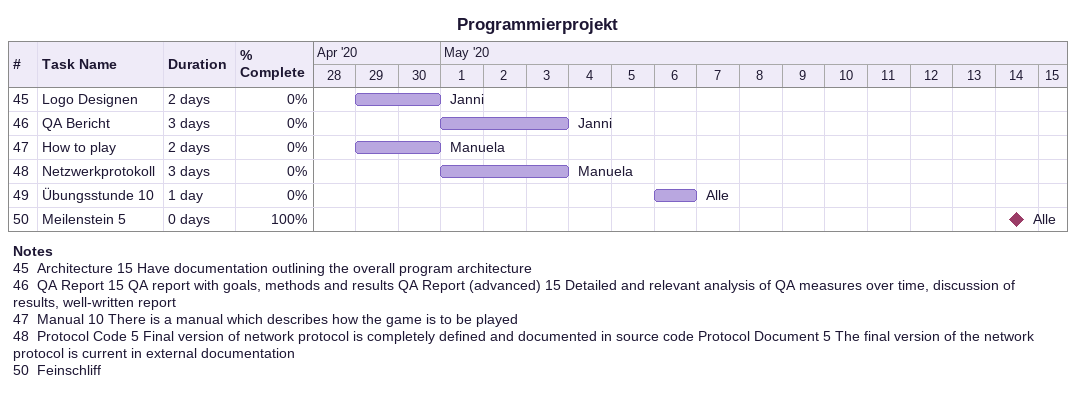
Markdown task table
Programmierprojekt

| ID | Level | Task | Duration | Start | Finish | Resources | % complete |
|---|---|---|---|---|---|---|---|
| 45 | 1 | Logo Designen | 2d | 2020-04-29 | 2020-04-30 | Janni | 0 |
| 46 | 1 | QA Bericht | 3d | 2020-05-01 | 2020-05-03 | Janni | 0 |
| 47 | 1 | How to play | 2d | 2020-04-29 | 2020-04-30 | Manuela | 0 |
| 48 | 1 | Netzwerkprotokoll | 3d | 2020-05-01 | 2020-05-03 | Manuela | 0 |
| 49 | 1 | Übungsstunde 10 | 1d | 2020-05-06 | 2020-05-06 | Alle | 0 |
| 50 | 1 | Meilenstein 5 | 0d | 2020-05-14 | 2020-05-14 | Alle | 100 |

Notes
- 45: Architecture 15 Have documentation outlining the overall program architecture
- 46: QA Report 15 QA report with goals, methods and results QA Report (advanced) 15 Detailed and relevant analysis of QA measures over time, discussion of results, well-written report
- 47: Manual 10 There is a manual which describes how the game is to be played
- 48: Protocol Code 5 Final version of network protocol is completely defined and documented in source code Protocol Document 5 The final version of the network protocol is current in external documentation
- 50: Feinschliff
